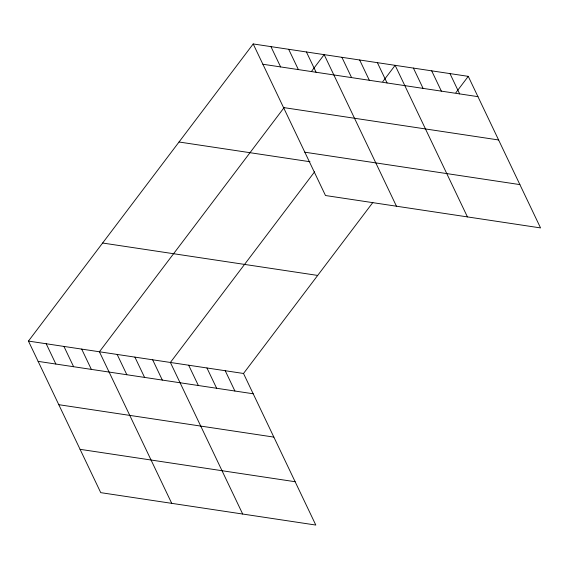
<?xml version="1.0" encoding="UTF-8"?>
<svg xmlns="http://www.w3.org/2000/svg" width="569" height="569" viewBox="0 0 569 569"><rect width="100%" height="100%" fill="white"/><g stroke="black" fill="none" stroke-linecap="round" stroke-linejoin="round"><path stroke-width="0.85" d="M28.45 341.08L243.511 373.477L315.802 525.052L100.741 492.647L28.45 341.08L253.198 43.948L468.259 76.353L540.55 227.92L325.489 195.523L253.198 43.948M283.995 107.754L99.419 351.77L171.717 503.337M311.805 70.983L324.166 54.645L396.458 206.213M314.6 171.81L170.387 362.46L242.686 514.035M382.773 81.68L395.135 65.335L467.426 216.903M243.511 373.477L372.866 202.472M455.897 92.697L468.259 76.353M262.878 64.247L477.939 96.652M283.54 107.562L498.6 139.967M304.828 152.2L519.888 184.605M179.029 142.001L309.984 161.731M102.619 243.027L317.68 275.432M38.13 361.372L253.191 393.776M58.792 404.694L273.853 437.099M80.08 449.325L295.14 481.73M449.972 73.6L459.652 93.892M431.693 70.848L441.373 91.14M413.414 68.095L423.094 88.387M377.389 62.661L387.069 82.96M359.651 59.994L369.331 80.286M341.905 57.32L351.585 77.612M306.421 51.971L316.101 72.263M288.682 49.297L298.362 69.589M270.936 46.622L280.617 66.922M225.232 370.725L234.912 391.024M206.952 367.972L216.633 388.264M188.673 365.22L198.353 385.512M152.648 359.793L162.329 380.085M134.903 357.119L144.583 377.411M117.164 354.444L126.844 374.736M81.68 349.096L91.36 369.388M63.934 346.421L73.614 366.721M46.196 343.747L55.876 364.046"/></g></svg>
